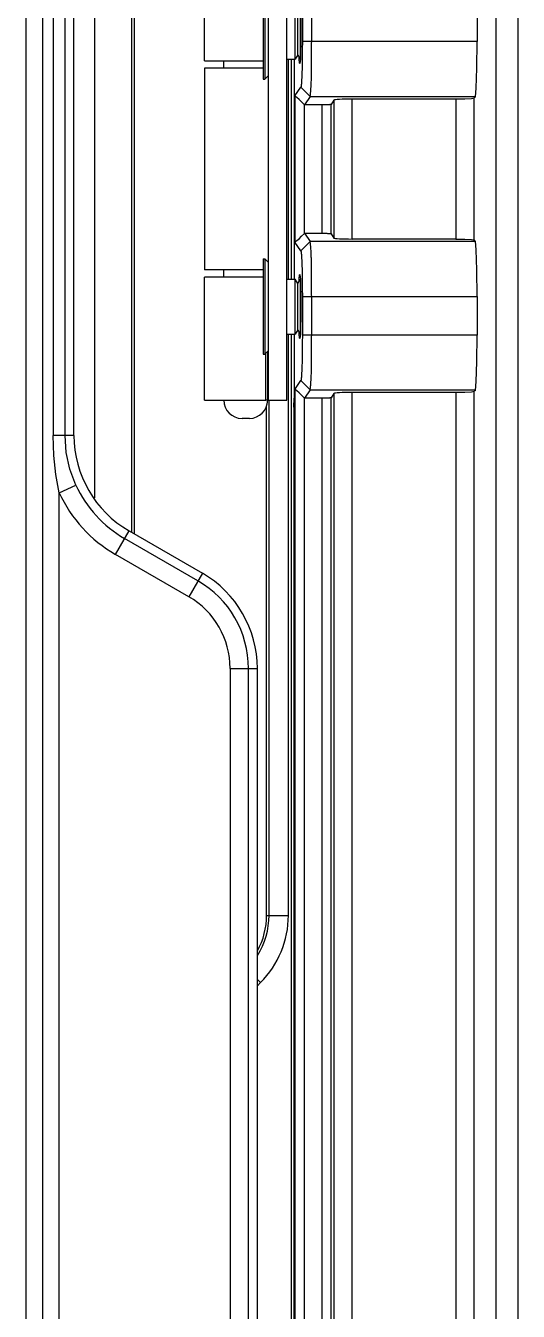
# Model space of a CAD drawing. Header units: millimetres. Extents: x -3132 to 28633, y 682 to 5849.
# Drawn here: x -813.8 to -786.9, y 2294.8 to 2364.9 of the extents above; entities that cross this region are included whole.
import ezdxf

# ---------------------------------------------------------------- set-up
doc = ezdxf.new("R2010")
doc.units = ezdxf.units.MM

msp = doc.modelspace()

# ---------------------------------------------------------------- linework, layer by layer
at = {"linetype": 'Continuous'}
for p, q in [((-813.804, 2425.883), (-813.804, 1997.445)), ((-812.887, 2425.883), (-812.887, 1998.486)), ((-786.939, 2104.595), (-786.939, 2411.041)), ((-808.032, 2407.355), (-808.032, 2337.246)), ((-807.891, 2407.355), (-807.891, 2337.164)), ((-810.03, 2339.121), (-810.03, 2406.607)), ((-812.314, 2404.047), (-812.314, 2342.522)), ((-811.658, 2342.522), (-811.658, 2404.047)), ((-811.17, 2342.522), (-811.17, 2403.113)), ((-788.165, 2378.354), (-788.165, 2105.401)), ((-804.056, 2362.958), (-804.056, 2369.658)), ((-800.556, 2344.458), (-800.556, 2369.658)), ((-799.556, 2344.458), (-799.556, 2369.658)), ((-800.856, 2367.158), (-800.856, 2361.958)), ((-800.756, 2367.158), (-800.756, 2361.958)), ((-799.106, 2363.058), (-799.106, 2366.058)), ((-798.971, 2363.292), (-798.971, 2365.824)), ((-798.835, 2366.058), (-798.835, 2363.058)), ((-798.716, 2366.249), (-798.716, 2364.007)), ((-798.206, 2364.007), (-798.206, 2366.108)), ((-789.178, 2366.108), (-789.178, 2364.007)), ((-789.178, 2364.007), (-798.716, 2364.007)), ((-799.556, 2363.058), (-799.106, 2363.058)), ((-799.477, 2351.058), (-799.477, 2363.058)), ((-799.309, 2351.058), (-799.309, 2363.058)), ((-799.17, 2363.058), (-799.17, 2351.058)), ((-798.971, 2363.292), (-799.106, 2363.058)), ((-798.971, 2363.292), (-798.835, 2363.058)), ((-798.887, 2363.049), (-798.891, 2363.154)), ((-798.215, 2363.114), (-798.214, 2363.289)), ((-798.215, 2362.611), (-798.215, 2363.114)), ((-804.056, 2362.558), (-804.056, 2351.558)), ((-804.055, 2362.958), (-800.856, 2362.958)), ((-800.856, 2362.558), (-804.055, 2362.558)), ((-803.006, 2362.558), (-803.006, 2362.958)), ((-798.217, 2362.302), (-798.216, 2362.454)), ((-798.216, 2362.454), (-798.215, 2362.611)), ((-800.856, 2361.958), (-800.756, 2361.958)), ((-800.756, 2361.958), (-800.556, 2362.159)), ((-799.117, 2361.044), (-798.799, 2361.522)), ((-799.117, 2361.044), (-799.117, 2353.072)), ((-798.799, 2361.522), (-798.288, 2361.012)), ((-798.288, 2361.012), (-798.599, 2360.558)), ((-798.288, 2361.012), (-798.287, 2361.018)), ((-798.288, 2361.012), (-789.278, 2361.012)), ((-798.287, 2361.018), (-798.279, 2361.089)), ((-798.279, 2361.089), (-798.274, 2361.136)), ((-798.274, 2361.136), (-798.267, 2361.194)), ((-798.25, 2361.394), (-798.246, 2361.457)), ((-798.246, 2361.457), (-798.241, 2361.539)), ((-795.995, 2353.243), (-795.995, 2360.872)), ((-790.336, 2360.872), (-795.995, 2360.872)), ((-790.336, 2360.872), (-790.336, 2353.243)), ((-789.278, 2360.989), (-789.337, 2360.945)), ((-789.337, 2353.171), (-789.337, 2360.945)), ((-798.599, 2353.548), (-798.599, 2360.567)), ((-797.653, 2360.558), (-798.599, 2360.567)), ((-797.653, 2360.558), (-797.653, 2353.558)), ((-797.537, 2360.559), (-797.583, 2360.558)), ((-797.492, 2360.559), (-797.537, 2360.559)), ((-797.448, 2360.56), (-797.492, 2360.559)), ((-797.406, 2360.561), (-797.448, 2360.56)), ((-797.366, 2360.563), (-797.406, 2360.561)), ((-797.329, 2360.564), (-797.366, 2360.563)), ((-796.995, 2360.822), (-797.153, 2360.584)), ((-797.153, 2353.532), (-797.153, 2360.584)), ((-796.995, 2360.822), (-796.995, 2353.294)), ((-798.599, 2353.558), (-798.288, 2353.104)), ((-798.599, 2353.558), (-797.606, 2353.558)), ((-797.606, 2353.558), (-797.56, 2353.557)), ((-797.56, 2353.557), (-797.514, 2353.557)), ((-797.514, 2353.557), (-797.47, 2353.556)), ((-797.47, 2353.556), (-797.427, 2353.555)), ((-797.427, 2353.555), (-797.386, 2353.554)), ((-797.386, 2353.554), (-797.347, 2353.552)), ((-797.153, 2353.532), (-796.995, 2353.294)), ((-790.336, 2353.243), (-795.995, 2353.243)), ((-789.278, 2353.104), (-789.337, 2353.193)), ((-798.799, 2352.594), (-799.117, 2353.072)), ((-798.288, 2353.104), (-798.799, 2352.594)), ((-789.278, 2353.104), (-798.288, 2353.104)), ((-798.252, 2352.742), (-798.257, 2352.81)), ((-798.247, 2352.683), (-798.252, 2352.742)), ((-798.243, 2352.622), (-798.247, 2352.683)), ((-800.856, 2352.158), (-800.856, 2346.958)), ((-800.856, 2352.158), (-800.756, 2352.158)), ((-800.756, 2352.158), (-800.756, 2346.958)), ((-800.756, 2352.158), (-800.556, 2351.957)), ((-798.217, 2351.762), (-798.218, 2351.912)), ((-798.215, 2351.605), (-798.217, 2351.762)), ((-804.056, 2344.458), (-804.056, 2351.158)), ((-800.856, 2351.558), (-804.055, 2351.558)), ((-800.856, 2351.158), (-804.055, 2351.158)), ((-803.006, 2351.158), (-803.006, 2351.558)), ((-799.556, 2351.058), (-799.106, 2351.058)), ((-799.106, 2348.058), (-799.106, 2351.058)), ((-798.971, 2350.824), (-799.106, 2351.058)), ((-798.971, 2350.824), (-798.835, 2351.058)), ((-798.835, 2351.058), (-798.835, 2348.058)), ((-798.215, 2351.442), (-798.215, 2351.605)), ((-798.971, 2348.292), (-798.971, 2350.824)), ((-798.214, 2350.748), (-798.215, 2350.927)), ((-798.213, 2350.566), (-798.214, 2350.748)), ((-798.716, 2350.249), (-798.716, 2348.007)), ((-798.716, 2350.108), (-789.178, 2350.108)), ((-798.206, 2348.007), (-798.206, 2350.108)), ((-789.178, 2350.108), (-789.178, 2348.007)), ((-798.971, 2348.292), (-799.106, 2348.058)), ((-798.971, 2348.292), (-798.835, 2348.058)), ((-799.556, 2348.058), (-799.106, 2348.058)), ((-799.477, 2316.355), (-799.477, 2348.058)), ((-799.309, 2246.396), (-799.309, 2348.058)), ((-799.17, 2348.058), (-799.17, 2126.058)), ((-798.887, 2348.049), (-798.891, 2348.154)), ((-789.178, 2348.007), (-798.716, 2348.007)), ((-800.856, 2346.958), (-800.756, 2346.958)), ((-800.756, 2346.958), (-800.556, 2347.159)), ((-800.715, 2344.458), (-800.715, 2346.999)), ((-800.606, 2344.458), (-800.606, 2347.109)), ((-798.215, 2347.114), (-798.214, 2347.289)), ((-798.215, 2346.611), (-798.215, 2347.114)), ((-798.217, 2346.302), (-798.216, 2346.454)), ((-798.216, 2346.454), (-798.215, 2346.611)), ((-799.117, 2345.044), (-798.799, 2345.522)), ((-798.288, 2345.012), (-798.799, 2345.522)), ((-798.25, 2345.394), (-798.246, 2345.457)), ((-798.246, 2345.457), (-798.241, 2345.539)), ((-799.117, 2345.044), (-799.117, 2129.072)), ((-798.288, 2345.012), (-798.599, 2344.558)), ((-798.288, 2345.012), (-798.287, 2345.018)), ((-798.288, 2345.012), (-789.278, 2345.012)), ((-798.287, 2345.018), (-798.281, 2345.069)), ((-798.281, 2345.069), (-798.276, 2345.111)), ((-796.995, 2344.822), (-797.153, 2344.584)), ((-796.995, 2344.822), (-796.995, 2129.294)), ((-795.995, 2129.243), (-795.995, 2344.872)), ((-790.336, 2344.872), (-795.995, 2344.872)), ((-790.336, 2344.872), (-790.336, 2129.243)), ((-789.278, 2344.989), (-789.337, 2344.945)), ((-789.337, 2129.171), (-789.337, 2344.945)), ((-804.056, 2344.458), (-800.715, 2344.458)), ((-800.606, 2344.458), (-800.715, 2344.458)), ((-800.665, 2316.355), (-800.665, 2344.138)), ((-800.606, 2344.458), (-799.556, 2344.458)), ((-800.53, 2316.355), (-800.53, 2344.458)), ((-799.187, 2344.075), (-799.17, 2344.558)), ((-799.187, 2344.075), (-799.187, 2130.04)), ((-798.599, 2129.548), (-798.599, 2344.567)), ((-797.653, 2344.558), (-798.599, 2344.567)), ((-797.653, 2344.558), (-797.653, 2129.558)), ((-797.606, 2344.558), (-797.653, 2344.558)), ((-797.56, 2344.558), (-797.606, 2344.558)), ((-797.514, 2344.559), (-797.56, 2344.558)), ((-797.47, 2344.56), (-797.514, 2344.559)), ((-797.427, 2344.561), (-797.47, 2344.56)), ((-797.386, 2344.562), (-797.427, 2344.561)), ((-797.347, 2344.563), (-797.386, 2344.562)), ((-797.312, 2344.565), (-797.347, 2344.563)), ((-797.153, 2129.532), (-797.153, 2344.584)), ((-801.606, 2343.458), (-802.005, 2343.458)), ((-811.17, 2342.522), (-812.314, 2342.522)), ((-811.97, 2339.4), (-811.062, 2339.817)), ((-811.97, 2134.889), (-811.97, 2339.4)), ((-808.912, 2336.042), (-808.17, 2337.326)), ((-808.17, 2337.326), (-804.17, 2335.016)), ((-804.412, 2334.598), (-808.412, 2336.907)), ((-804.912, 2333.733), (-808.912, 2336.042)), ((-804.17, 2335.016), (-804.912, 2333.733)), ((-802.653, 2329.82), (-802.653, 2144.572)), ((-802.653, 2329.82), (-801.17, 2329.82)), ((-801.654, 2144.572), (-801.654, 2329.82)), ((-801.17, 2251.954), (-801.17, 2329.82)), ((-800.665, 2316.355), (-799.477, 2316.355)), ((-800.996, 2312.686), (-801.17, 2312.861)), ((-801.17, 2312.512), (-800.996, 2312.686))]:
    msp.add_line(p, q, dxfattribs=at)
for points in [[(-798.825, 2366.067), (-798.808, 2365.668), (-798.798, 2365.136), (-798.794, 2364.558)], [(-798.794, 2364.558), (-798.798, 2363.959), (-798.809, 2363.431)], [(-798.716, 2364.007), (-798.716, 2363.867), (-798.717, 2363.726), (-798.717, 2363.584), (-798.718, 2363.442), (-798.72, 2363.3), (-798.721, 2363.158), (-798.723, 2363.017), (-798.726, 2362.878), (-798.728, 2362.742), (-798.731, 2362.609), (-798.735, 2362.48), (-798.738, 2362.357), (-798.742, 2362.24), (-798.746, 2362.131), (-798.751, 2362.029), (-798.755, 2361.936), (-798.76, 2361.852), (-798.764, 2361.777), (-798.769, 2361.712), (-798.774, 2361.657), (-798.779, 2361.611), (-798.784, 2361.575), (-798.789, 2361.548), (-798.794, 2361.53), (-798.799, 2361.522)], [(-798.214, 2363.289), (-798.213, 2363.467), (-798.213, 2363.556), (-798.212, 2363.646), (-798.211, 2363.736), (-798.209, 2363.827), (-798.208, 2363.917), (-798.206, 2364.007)], [(-789.278, 2360.989), (-789.228, 2361.463), (-789.192, 2362.553), (-789.178, 2364.007)], [(-798.853, 2362.81), (-798.867, 2362.836), (-798.887, 2363.049)], [(-798.809, 2363.431), (-798.825, 2363.04), (-798.845, 2362.833), (-798.853, 2362.81)], [(-798.241, 2361.539), (-798.238, 2361.589), (-798.235, 2361.643), (-798.232, 2361.7), (-798.23, 2361.76), (-798.227, 2361.821), (-798.225, 2361.884), (-798.223, 2361.949), (-798.222, 2362.016), (-798.22, 2362.085), (-798.219, 2362.155), (-798.217, 2362.302)], [(-798.599, 2360.567), (-798.759, 2360.725), (-798.898, 2360.858), (-799.01, 2360.962), (-799.086, 2361.026), (-799.117, 2361.044)], [(-798.267, 2361.194), (-798.264, 2361.227), (-798.261, 2361.262), (-798.258, 2361.297), (-798.255, 2361.331), (-798.25, 2361.394)], [(-789.337, 2360.923), (-789.482, 2360.897), (-789.847, 2360.879), (-790.336, 2360.872)], [(-797.583, 2360.558), (-797.63, 2360.558), (-797.653, 2360.558)], [(-797.153, 2360.584), (-797.154, 2360.582), (-797.156, 2360.581), (-797.16, 2360.58), (-797.164, 2360.579), (-797.169, 2360.578), (-797.176, 2360.576), (-797.183, 2360.575), (-797.192, 2360.574), (-797.201, 2360.573), (-797.212, 2360.572), (-797.223, 2360.571), (-797.236, 2360.57), (-797.249, 2360.569), (-797.264, 2360.568), (-797.279, 2360.567), (-797.295, 2360.566), (-797.312, 2360.565), (-797.329, 2360.564)], [(-799.117, 2353.072), (-799.086, 2353.09), (-799.01, 2353.154), (-798.898, 2353.257), (-798.759, 2353.391), (-798.599, 2353.548)], [(-797.347, 2353.552), (-797.312, 2353.551), (-797.295, 2353.55), (-797.279, 2353.549), (-797.264, 2353.548), (-797.249, 2353.547), (-797.236, 2353.546), (-797.223, 2353.545), (-797.212, 2353.544), (-797.201, 2353.543), (-797.192, 2353.542), (-797.183, 2353.541), (-797.176, 2353.539), (-797.169, 2353.538), (-797.164, 2353.537), (-797.16, 2353.536), (-797.156, 2353.535), (-797.154, 2353.533), (-797.153, 2353.532)], [(-790.336, 2353.243), (-789.846, 2353.237), (-789.482, 2353.218), (-789.337, 2353.193)], [(-798.799, 2352.594), (-798.794, 2352.585), (-798.789, 2352.568), (-798.784, 2352.541), (-798.779, 2352.505), (-798.774, 2352.459), (-798.769, 2352.403), (-798.764, 2352.338), (-798.76, 2352.264), (-798.755, 2352.18), (-798.751, 2352.087), (-798.746, 2351.985), (-798.742, 2351.876), (-798.738, 2351.759), (-798.735, 2351.636), (-798.731, 2351.507), (-798.728, 2351.374), (-798.726, 2351.238), (-798.723, 2351.099), (-798.721, 2350.958), (-798.72, 2350.816), (-798.718, 2350.674), (-798.717, 2350.532), (-798.717, 2350.39), (-798.716, 2350.249)], [(-798.279, 2353.025), (-798.287, 2353.098), (-798.288, 2353.104)], [(-798.257, 2352.81), (-798.26, 2352.847), (-798.264, 2352.883), (-798.267, 2352.917), (-798.27, 2352.948), (-798.273, 2352.977), (-798.279, 2353.025)], [(-798.218, 2351.912), (-798.219, 2351.985), (-798.221, 2352.056), (-798.222, 2352.125), (-798.224, 2352.192), (-798.226, 2352.257), (-798.228, 2352.321), (-798.231, 2352.383), (-798.233, 2352.442), (-798.236, 2352.496), (-798.239, 2352.545), (-798.243, 2352.622)], [(-789.178, 2350.108), (-789.192, 2351.562), (-789.228, 2352.652), (-789.278, 2353.126)], [(-798.891, 2350.962), (-798.886, 2351.076), (-798.866, 2351.283), (-798.853, 2351.306)], [(-798.853, 2351.306), (-798.845, 2351.279), (-798.825, 2351.067)], [(-798.825, 2351.067), (-798.808, 2350.668), (-798.798, 2350.136), (-798.794, 2349.558)], [(-798.215, 2350.927), (-798.215, 2351.189), (-798.215, 2351.442)], [(-798.206, 2350.108), (-798.208, 2350.2), (-798.209, 2350.292), (-798.211, 2350.384), (-798.212, 2350.475), (-798.213, 2350.566)], [(-798.794, 2349.558), (-798.798, 2348.959), (-798.809, 2348.431)], [(-798.809, 2348.431), (-798.825, 2348.04), (-798.845, 2347.833), (-798.853, 2347.81)], [(-798.853, 2347.81), (-798.867, 2347.836), (-798.887, 2348.049)], [(-798.716, 2348.007), (-798.716, 2347.867), (-798.717, 2347.726), (-798.717, 2347.584), (-798.718, 2347.442), (-798.72, 2347.3), (-798.721, 2347.158), (-798.723, 2347.017), (-798.726, 2346.878), (-798.728, 2346.742), (-798.731, 2346.609), (-798.735, 2346.48), (-798.738, 2346.357), (-798.742, 2346.24), (-798.746, 2346.131), (-798.751, 2346.029), (-798.755, 2345.936), (-798.76, 2345.852), (-798.764, 2345.777), (-798.769, 2345.712), (-798.774, 2345.657), (-798.779, 2345.611), (-798.784, 2345.575), (-798.789, 2345.548), (-798.794, 2345.53), (-798.799, 2345.522)], [(-798.214, 2347.289), (-798.213, 2347.467), (-798.213, 2347.556), (-798.212, 2347.646), (-798.211, 2347.736), (-798.209, 2347.827), (-798.208, 2347.917), (-798.206, 2348.007)], [(-789.278, 2344.989), (-789.228, 2345.463), (-789.192, 2346.553), (-789.178, 2348.007)], [(-798.241, 2345.539), (-798.238, 2345.589), (-798.235, 2345.643), (-798.232, 2345.7), (-798.23, 2345.76), (-798.227, 2345.821), (-798.225, 2345.884), (-798.223, 2345.949), (-798.222, 2346.016), (-798.22, 2346.085), (-798.219, 2346.155), (-798.217, 2346.302)], [(-798.599, 2344.567), (-798.759, 2344.725), (-798.898, 2344.858), (-799.01, 2344.962), (-799.086, 2345.026), (-799.117, 2345.044)], [(-798.276, 2345.111), (-798.274, 2345.136), (-798.267, 2345.194)], [(-798.267, 2345.194), (-798.264, 2345.227), (-798.261, 2345.262), (-798.258, 2345.297), (-798.255, 2345.331), (-798.25, 2345.394)], [(-789.337, 2344.923), (-789.482, 2344.897), (-789.847, 2344.879), (-790.336, 2344.872)], [(-797.153, 2344.584), (-797.154, 2344.582), (-797.156, 2344.581), (-797.16, 2344.58), (-797.164, 2344.579), (-797.169, 2344.578), (-797.176, 2344.576), (-797.183, 2344.575), (-797.192, 2344.574), (-797.201, 2344.573), (-797.212, 2344.572), (-797.223, 2344.571), (-797.236, 2344.57), (-797.249, 2344.569), (-797.264, 2344.568), (-797.279, 2344.567), (-797.295, 2344.566), (-797.312, 2344.565)], [(-811.97, 2339.4), (-812.158, 2340.394), (-812.274, 2341.437), (-812.314, 2342.522)], [(-811.062, 2339.817), (-811.389, 2340.684), (-811.59, 2341.592), (-811.658, 2342.522)]]:
    msp.add_lwpolyline(points, dxfattribs=at)
for centre, radius, start, end in [((-802.006, 2344.458), 1, 180, 270), ((-801.606, 2344.458), 1, 270, 0), ((-805.17, 2342.522), 6, 180, 240), ((-805.17, 2342.522), 7.483, 204.66199, 240), ((-805.17, 2342.522), 6.483, 204.66199, 240), ((-807.17, 2329.82), 6, 0, 60), ((-807.17, 2329.82), 5.517, 0, 60), ((-807.17, 2329.82), 4.517, 0, 60), ((-804.665, 2316.355), 4, 331.11655, 0), ((-804.665, 2316.355), 4.134, 328.03055, 360), ((-804.665, 2316.355), 5.188, 315, 360)]:
    msp.add_arc(centre, radius, start, end, dxfattribs=at)
for centre, major_axis, ratio, start_param, end_param in [((-795.995, 2360.82), (1, 0), 0.052408, 1.570796, 3.106686), ((-795.995, 2353.296), (1, 0), 0.052408, -3.106686, -1.570796), ((-795.995, 2344.82), (1, 0), 0.052408, 1.570796, 3.106686), ((-798.688, 2344.058), (0.5, 0), 1, 2.9874, 3.106686)]:
    msp.add_ellipse(centre, major_axis=major_axis, ratio=ratio, start_param=start_param, end_param=end_param, dxfattribs=at)

doc.saveas('drawing.dxf')
